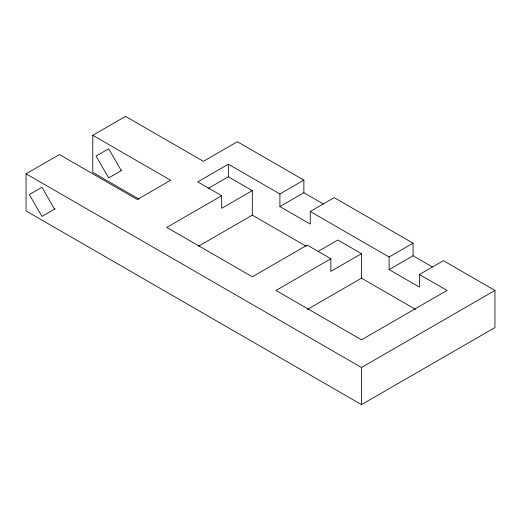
<?xml version="1.0" encoding="UTF-8"?>
<svg xmlns="http://www.w3.org/2000/svg" width="521" height="521" viewBox="0 0 521 521"><rect width="100%" height="100%" fill="white"/><g stroke="black" fill="none" stroke-linecap="round" stroke-linejoin="round"><path stroke-width="0.78" d="M306.296 246.316L252.314 215.147L252.314 190.634L221.679 208.315L221.679 195.707L197.72 181.875L228.348 164.193L279.914 193.962L279.914 206.563L310.242 224.076L310.242 211.467L389.096 256.996L389.096 269.604L419.431 287.117L419.431 274.508L443.391 260.676L494.95 290.444L494.95 327.566L361.496 404.615L26.05 210.946L26.05 173.819L59.414 154.561L137.27 199.51L170.634 180.246L92.777 135.297L92.777 172.418L139.068 199.146M92.777 135.297L125.535 116.385L203.385 161.334L237.355 141.725L303.873 180.123L303.873 192.731L279.914 206.563M55.161 208.797L41.954 216.423L29.345 194.58L41.954 187.3L54.562 209.142M121.921 170.256L108.681 177.902L96.066 156.059L108.681 148.778L121.289 170.621M208.159 188.452L228.348 176.801L252.314 190.634M221.679 195.707L166.779 227.403L252.314 276.788L307.208 245.091L330.868 258.748L330.868 271.356L361.496 253.668L361.496 278.188L307.514 309.35M279.914 193.962L303.873 180.123M198.332 246.316L252.314 215.147M310.242 211.467L334.202 197.635L413.062 243.164L413.062 255.772L389.096 269.604M318.351 251.265L337.842 240.012L361.496 253.668M330.868 258.748L275.967 290.444L361.496 339.822L447.031 290.444L419.431 274.508M389.096 256.996L413.062 243.164M26.05 173.819L361.496 367.494L494.95 290.444M303.873 192.731L323.17 203.874M413.062 255.772L432.358 266.915M361.496 278.188L415.478 309.35M361.496 367.494L361.496 404.615M228.348 164.193L228.348 176.801"/></g></svg>
